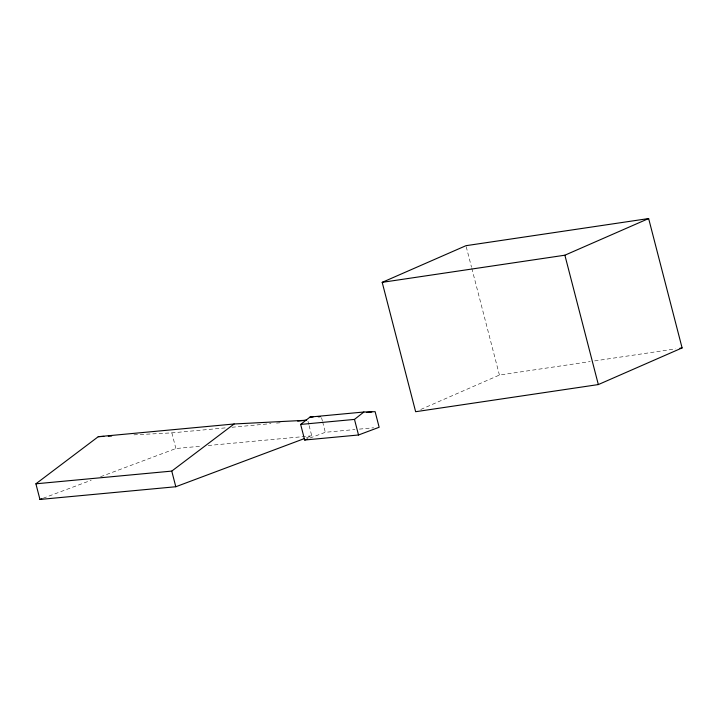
<?xml version="1.0" encoding="UTF-8"?>
<svg xmlns="http://www.w3.org/2000/svg" width="718" height="718" viewBox="0 0 718 718"><rect width="100%" height="100%" fill="white"/><g stroke="black" fill="none" stroke-linecap="round" stroke-linejoin="round"><path stroke-width="0.54" stroke-dasharray="3.59 2.69" d="M420.757 409.475L499.414 375.056L590.205 361.567M43.08 498.274L91.186 480.261M100.601 476.734L175.892 448.535L201.507 446.138M306.523 437.783L311.756 435.826L309.054 425.397M309.844 438.088L325.317 432.299L354.979 429.526M594.63 360.912L675.458 348.903M133.943 434.839L171.844 432.882L227.525 427.677M231.986 427.264L270.955 423.62M276.529 423.099L280.98 422.678M359.377 429.113L373.656 427.775M208.193 445.51L311.756 435.826M466.233 246.768L471.529 267.249M471.807 268.335L499.414 375.056M321.556 417.741L322.364 420.865M322.633 421.906L325.317 432.299M307.977 421.224L308.785 424.356M171.844 432.882L175.892 448.535"/><path stroke-width="1.08" d="M300.654 424.437L310.059 417.041L363.882 412.006L375.119 411.674L379.149 427.264L358.515 434.991L304.683 440.026L300.654 424.437L354.486 419.402L363.882 412.006M304.432 438.563L175.802 486.741L39.948 499.45L35.9 483.806L98.276 436.688L234.131 423.979L306.595 420.236L297.683 421.116M35.9 483.806L171.764 471.098L234.131 423.979M382.191 282.345L465.955 245.691L648.641 218.55L682.1 347.916L598.336 384.57L415.641 411.71L382.191 282.345L564.878 255.204L648.641 218.55M39.948 499.45L42.039 498.669M304.683 440.026L307.78 438.869M679.883 348.248L682.1 347.916M366.324 412.491L371.816 411.979M98.276 436.688L103.85 436.4M108.301 436.167L111.649 435.997M310.059 417.041L313.12 416.952M318.227 416.799L320.264 416.736M564.878 255.204L598.336 384.57M354.486 419.402L358.515 434.991M171.764 471.098L175.802 486.741"/></g></svg>
